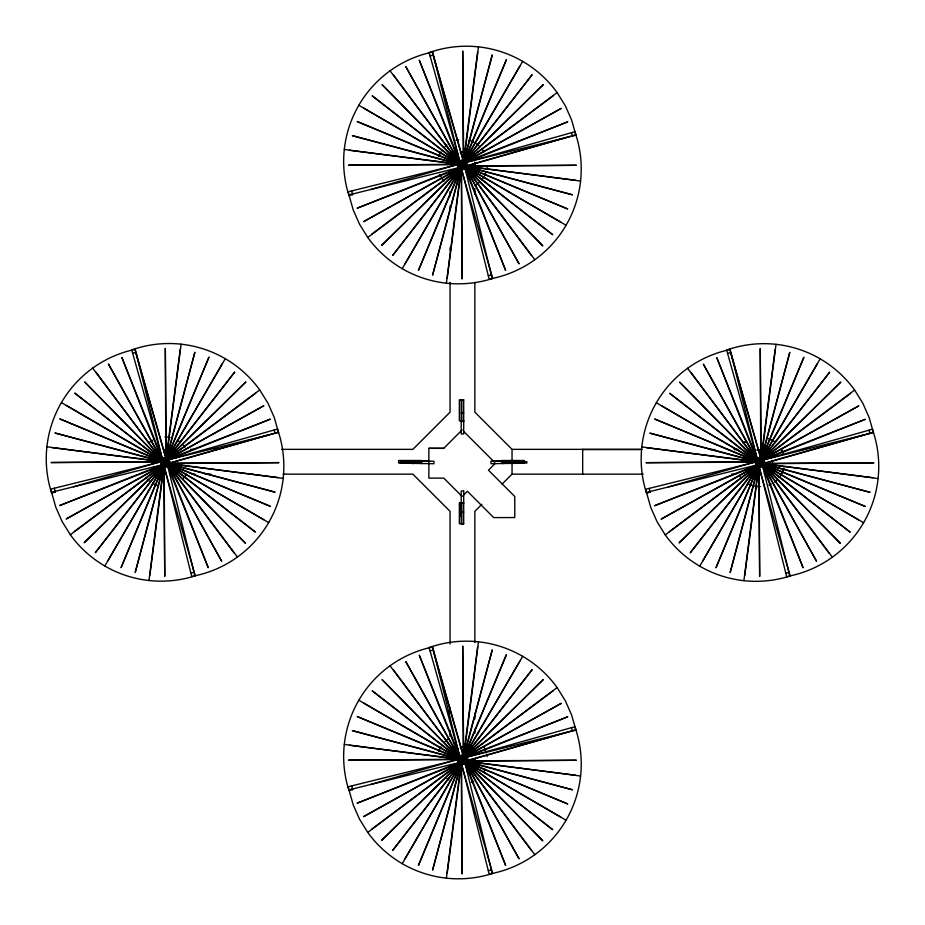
<?xml version="1.0" encoding="UTF-8"?>
<svg xmlns="http://www.w3.org/2000/svg" width="925" height="925" viewBox="0 0 925 925"><rect width="100%" height="100%" fill="white"/><g stroke="black" fill="none" stroke-linecap="round" stroke-linejoin="round"><path stroke-width="1.39" d="M160.661 462.87L160.684 461.691L73.457 486.804M458.06 165.54L458.083 164.361L370.856 189.475M458.06 760.5L458.083 759.332L370.856 784.446M474.664 761.622L474.71 759.564L467.9 759.564M755.575 463.02L755.598 461.853L668.37 486.955M148.983 580.518L163.436 467.229L135.212 572.471L163.054 467.16L121.071 567.661L162.684 467.044L104.802 566.007M181.092 344.181L166.639 457.47L194.874 352.217L167.02 457.528L209.004 357.038L167.39 457.644L225.272 358.692M446.382 283.189L460.835 169.899L432.599 275.141L460.453 169.83L418.47 270.331L460.083 169.714L402.202 268.678M478.491 46.851L464.038 160.141L492.262 54.887L464.419 160.198L506.403 59.709L464.789 160.314L522.671 61.362M446.382 878.16L460.835 764.859L432.599 870.113L460.453 764.802L418.47 865.303L460.083 764.686L402.202 863.638M478.491 641.811L464.038 755.101L492.262 649.859L464.419 755.17L506.403 654.669L464.789 755.286L522.671 656.334M743.908 580.669L758.35 467.379L730.126 572.633L757.968 467.31L715.985 567.811L757.61 467.194L699.716 566.158M776.006 344.331L761.553 457.621L789.788 352.379L761.934 457.69L803.918 357.189L762.304 457.806L820.186 358.842M149.85 575.385L163.817 467.241L164.754 576.333L164.199 467.194L195.256 575.801A111.844 111.832 -4.7 0 1 70.346 534.777L62.114 521.515L55.812 507.247L51.627 492.458M180.225 349.315L166.257 457.447L165.321 348.355L165.876 457.493L135.802 352.367M447.249 278.055L461.217 169.911L462.153 279.003L461.598 169.865L492.655 278.471A111.844 111.832 -4.7 0 1 367.745 237.448L359.513 224.185L353.211 209.917L349.026 195.129M477.624 51.985L463.656 160.117L462.72 51.025L463.275 160.164L432.218 51.557L429.096 52.471L459.656 160.985L458.904 162.176M447.249 873.015L461.217 764.882L462.153 873.975L461.598 764.836L492.655 873.443A111.844 111.832 -4.7 0 1 367.745 832.419L359.513 819.157L353.211 804.877L349.026 790.1M477.624 646.945L463.656 755.089L462.72 645.997L463.275 755.135L432.218 646.529A111.844 111.832 5.6 0 1 557.127 687.564L565.36 700.815L571.662 715.094L575.905 730.103L465.969 757.332L466.558 758.338M744.764 575.535L758.731 467.391L759.668 576.483L759.113 467.356L790.17 575.963A111.844 111.832 -4.7 0 1 665.26 534.928L657.039 521.677L650.737 507.397L646.54 492.609M775.138 349.465L761.171 457.609L760.234 348.517L760.789 457.644L730.715 352.517M152.96 458.869L152.787 460.176L153.342 458.245M474.849 759.564L473.253 765.599L474.433 762.767M747.573 462.072L747.573 462.072A12.395 12.395 0 0 1 748.001 458.869L748.418 457.863A12.395 12.395 0 0 1 750.476 454.106M748.001 458.869L747.666 460.477M772.202 463.356L771.658 465.98L772.19 464.13M153.619 457.285L156.175 453.308L158.742 451.342M176.86 465.391L175.669 468.27L177.265 463.98M450.891 160.383L452.707 157.111A12.395 12.395 0 0 1 457.863 153.296M474.143 168.489L473.253 170.628M450.891 755.343L452.707 752.083A12.395 12.395 0 0 1 455.031 749.828M450.475 161.378L453.689 155.828A12.395 12.395 0 0 1 456.256 153.862M474.433 167.795L473.057 170.963M450.475 756.349L453.689 750.799A12.395 12.395 0 0 1 456.256 748.822M748.764 457.031L751.204 453.308A12.395 12.395 0 0 1 753.771 451.342M107.705 561.024L162.349 466.882L95.321 552.676L162.025 466.674L84.152 542.778L161.736 466.42L70.346 534.777M222.382 363.675L167.737 457.817L234.753 372.012L168.049 458.025L245.934 381.921L168.338 458.28L259.728 389.922L267.961 403.184L274.262 417.453L278.506 432.472L168.57 459.69L169.159 460.696M405.104 263.694L459.737 169.552L392.72 255.346L459.424 169.344L381.551 245.449L459.135 169.09L367.745 237.448M519.769 66.346L465.136 160.488L532.153 74.682L465.448 160.696L543.322 84.591L465.738 160.95L557.127 92.593L565.36 105.855L571.662 120.123L575.905 135.142L465.969 162.361L466.558 163.367M405.104 858.666L459.737 764.524L392.72 850.318L459.424 764.304L381.551 840.42L459.135 764.062L367.745 832.419M519.769 661.306L465.136 755.447L532.153 669.654L465.448 755.667L543.322 679.563L465.738 755.922L557.127 687.564M702.618 561.174L757.263 467.033L690.235 552.838L756.939 466.824L679.066 542.929L756.65 466.57L665.26 534.928M817.295 363.826L762.651 457.967L829.667 372.174L762.963 458.176L840.848 382.071L763.252 458.43L854.642 390.072L862.875 403.335L869.176 417.614L873.42 432.623L763.483 459.852L764.085 460.858M153.642 457.216L155.308 454.441L159.493 451.157M748.556 457.366L750.221 454.591A12.395 12.395 0 0 1 751.713 453.03M770.768 468.119L771.3 467.241M471.831 767.53L473.195 765.761M462.165 496.528L443.803 478.121L428.865 478.121L428.865 448.313L443.734 448.347L462.165 429.871M463.043 495.65L467.391 491.267L493.696 517.595L514.762 517.561L514.762 496.482L488.469 470.189L495.476 463.217M481.89 504.287L474.849 511.328L474.849 642.574M501.986 484.191L512.045 474.143L643.222 474.143M458.904 757.136L461.899 755.471L460.766 755.76A4.475 4.475 0 0 0 459.621 763.414A4.475 4.475 0 0 0 466.836 760.57A4.475 4.475 0 0 0 460.766 755.748M161.505 459.505L163.367 458.118L165.644 457.887L134.819 348.887L131.697 349.8L162.349 458.823L164.5 457.84M756.419 459.656L758.28 458.28L760.558 458.037L729.732 349.037L726.611 349.951L757.263 458.973L758.269 458.372M169.552 473.681L173.703 470.837M553.092 95.876L465.992 161.239L561.29 108.364L466.2 161.563L567.753 121.823L466.478 162.28L575.003 131.708L575.87 134.796A111.844 111.832 -5.6 0 1 492.285 278.483L489.175 279.257L461.748 169.367L462.916 169.391M371.781 234.152L458.881 168.801L363.583 221.676L458.673 168.477L357.108 208.218L458.904 167.691L458.349 166.662M255.693 393.217L168.593 458.569L263.891 405.693L168.801 458.892L270.366 419.152L169.078 459.609L277.604 429.038L278.471 432.125A111.844 111.832 -5.6 0 1 194.886 575.812L191.776 576.587L164.349 466.697L165.517 466.72M74.382 531.482L161.482 466.131L66.184 519.006L161.274 465.807L59.72 505.547L161.517 465.021L160.95 463.992M850.607 393.368L763.507 458.719L858.805 405.844L763.715 459.043L865.28 419.303L763.992 459.76L872.518 429.2L873.385 432.287A111.844 111.832 -5.6 0 1 789.8 575.963L786.689 576.738L759.263 466.859L760.431 466.882M669.295 531.644L756.396 466.281L661.109 519.156L756.188 465.957L654.634 505.709L756.43 465.171M553.092 690.848L465.992 756.211L561.29 703.335L466.2 756.534L567.753 716.782L466.258 757.251L467.16 760.454M371.781 829.124L458.881 763.761L363.583 816.648L458.673 763.449L357.108 803.189L458.904 762.651L458.349 761.633M461.899 160.499L459.748 161.493L419.279 60.183L459.02 161.736L405.821 66.658L458.708 161.944L390.049 70.809M390.049 665.78L458.708 756.904L405.821 661.629L459.02 756.708L419.279 655.154L459.737 756.43L460.754 755.852M460.766 160.788L459.737 161.459L432.599 52.031A111.844 111.832 4.7 0 0 349.014 195.707L352.494 194.724M464.049 169.113L465.067 168.547L492.285 278.483M166.65 466.443L167.668 465.876L194.886 575.812M171.137 472.814L172.385 472.108M761.564 466.593L762.582 466.027L789.8 575.963M464.049 764.085L465.067 763.518L492.285 873.454L489.175 874.218L461.748 764.339L462.916 764.362M566.377 137.501L467.252 165.852L576.391 165.298L467.287 166.234L580.576 181.069M268.978 434.831L169.853 463.182L279.003 462.639L169.899 463.564L283.177 478.398M863.904 434.981L764.767 463.344L873.917 462.789L764.813 463.726L878.103 478.549M566.377 732.473L467.252 760.824L576.391 760.269L467.287 761.206L580.576 776.029M430.067 55.939L433.154 55.072M459.667 161.204L462.858 160.291M575.87 134.796L466.894 165.656A4.475 4.475 0 0 1 459.621 168.442A4.475 4.475 0 0 1 460.766 160.788A4.475 4.475 0 0 1 466.836 165.61L466.882 164.488M132.668 353.269L135.755 352.402M162.268 458.534L165.459 457.621M55.095 492.054L51.615 493.037A111.844 111.832 4.7 0 1 135.2 349.361L162.338 458.788L121.88 357.512L161.621 459.066L108.422 363.988L161.308 459.274L92.65 368.138M278.471 432.125L169.495 462.986L169.483 461.818M727.593 353.431L730.681 352.552M757.182 458.684L760.385 457.771M650.009 492.216L646.529 493.187A111.844 111.832 4.7 0 1 730.114 349.523L757.251 458.939L716.794 357.663L756.546 459.216L703.335 364.138L756.222 459.424L687.564 368.289M873.385 432.287L764.42 463.147L764.397 461.968M430.067 650.911L433.154 650.044M459.748 756.453L462.858 755.263M466.478 757.24L575.003 726.68L575.87 729.767A111.844 111.832 -5.6 0 1 492.285 873.454M352.494 789.696L349.014 790.678A111.844 111.832 4.7 0 1 432.599 647.003L459.713 756.361M575.87 729.767L466.894 760.628L466.882 759.46M344.297 149.445L457.586 164.268L348.482 165.205L457.632 164.65L348.193 191.787L349.037 194.886M348.968 194.898L458.395 167.76M461.91 169.645L465.148 168.836M488.296 275.743L491.418 274.968M161.008 465.09L51.569 492.227L50.794 489.117L160.233 461.98L51.083 462.535L160.187 461.598L46.898 446.775M164.523 466.975L167.749 466.165M190.897 573.072L194.019 572.298M755.922 465.24L646.482 492.389L645.708 489.267L755.147 462.13L645.997 462.685L755.101 461.76L641.823 446.925M759.437 467.125L762.663 466.316M785.822 573.234L788.933 572.459M348.193 786.759L457.632 759.622L348.482 760.177L457.586 759.24L344.297 744.417M348.193 786.759L349.037 789.857M348.968 789.869L458.395 762.732M461.91 764.617L465.148 763.807M488.296 870.714L491.418 869.939M352.356 194.065L352.679 194.666M54.957 491.395L55.28 492.007M649.87 491.545L650.194 492.158M352.356 789.025L352.679 789.638M165.124 474.444L163.182 474.409M503.362 461.748L501.5 461.748L501.5 460.511L524.44 460.511L524.44 463.171L490.967 463.714L490.967 461.24L524.44 460.685L503.362 460.685M461.876 160.568L463.043 160.557L432.183 51.592A111.844 111.832 5.6 0 1 557.127 92.593M461.876 755.54L463.043 755.528L432.183 646.563L429.096 647.431L459.667 756.164M461.217 399.958L463.691 399.958M461.217 412.897L463.691 412.897M462.454 420.84L463.691 420.84M461.217 421.025L463.691 421.025M461.217 421.488L463.691 421.488M428.865 448.313L443.734 448.347M190.735 449.353L195.059 449.353M213.814 449.353L219.583 449.353M281.605 449.353L412.874 449.353L450.059 412.168L450.059 282.356M474.849 282.356L474.849 412.168L512.045 449.353L641.777 449.353M734.346 449.353L737.109 449.353M582.681 449.538L641.777 449.538M709.417 449.538L714.956 449.538M734.346 449.538L738.497 449.538M421.546 460.685L400.467 460.685L433.941 461.24L433.941 463.714L400.467 463.171L400.467 460.511M421.546 461.147L429.813 461.147M492.343 461.147L503.362 461.147M524.44 461.748L526.915 461.748L526.915 462.986L501.5 462.986M421.546 462.986L398.617 462.986L398.617 460.511L421.546 460.511L421.546 463.622M400.467 463.171L421.546 463.171M503.362 463.171L524.44 463.171M192.18 474.143L195.059 474.143M205.165 474.143L210.935 474.143M249.877 474.143L252.756 474.143M283.05 474.143L412.874 474.143L450.059 511.328L450.059 644.02M731.571 474.143L735.733 474.328M461.217 502.83L463.691 502.83M461.217 503.292L463.691 503.292M461.217 512.057L463.691 512.057M463.691 523.723L459.355 523.723L459.355 502.645L461.829 502.645L461.829 523.723M166.512 449.885L164.939 449.677M349.43 150.301L457.597 163.887L352.344 135.663L457.667 163.505L357.154 121.533L457.783 163.147L358.819 105.265M575.442 180.202L467.275 166.627L572.54 194.851L467.217 166.997L567.719 208.981L467.102 167.367L561.082 222.347M646.957 447.792L755.124 461.367L649.859 433.143L755.182 460.997L654.68 419.013L755.297 460.627L661.317 405.647M872.957 477.682L764.802 464.107L870.055 492.331L764.732 464.489L865.245 506.461L764.617 464.847L863.58 522.729M52.043 447.631L160.198 461.217L54.945 432.993L160.268 460.835L59.755 418.863L160.383 460.477L61.42 402.595M278.043 477.531L169.876 463.957L275.141 492.181L169.818 464.327L270.32 506.31L169.703 464.697L268.666 522.579M349.43 745.272L457.597 758.858L352.344 730.634L457.667 758.477L357.154 716.505L457.783 758.107L363.803 703.127M575.442 775.173L467.275 761.587L572.54 789.811L467.217 761.969L567.719 803.941L467.102 762.339L566.065 820.221M169.946 450.787L168.142 450.105M158.742 472.814C167.032 476.236 153.18 471.207 153.77 467.217L158.221 472.409M566.065 225.249L466.928 167.714L552.745 234.73L466.72 168.038L542.836 245.9L466.466 168.315L534.835 259.705M363.803 108.156L457.944 162.8L372.139 95.784L458.164 162.476L382.048 84.614L458.418 162.187L393.345 74.844M858.597 519.838L764.455 465.194L850.26 532.21L764.235 465.518L840.351 543.391L763.981 465.807L832.35 557.185M656.334 402.745L755.471 460.28L669.654 393.264L755.679 459.968L679.563 382.094L755.933 459.679L690.859 372.324M263.683 519.677L169.529 465.044L255.346 532.06L169.321 465.368L245.437 543.229L169.067 465.657L237.436 557.035M66.403 405.485L160.545 460.13L74.74 393.113L160.765 459.806L84.649 381.944L161.019 459.517L95.946 372.174M561.082 817.318L466.928 762.686L552.745 829.702L466.72 762.998L542.836 840.871L466.466 763.287L534.835 854.677M358.819 700.237L457.944 757.772L372.139 690.755L458.164 757.448L382.048 679.574L458.418 757.159L393.345 669.816M494.459 462.199L463.922 431.663M175.345 455.458L175.935 456.522M829.054 553.15L763.692 466.061L816.578 561.348L763.379 466.269L803.12 567.811L762.663 466.535M531.54 255.67L466.177 168.57L519.064 263.856L465.853 168.778L505.605 270.331L465.148 169.055M531.54 850.642L466.177 763.541L519.064 858.828L465.853 763.749L505.605 865.303L465.148 764.027M234.141 553L168.778 465.899L221.665 561.186L168.454 466.108L208.206 567.661L167.749 466.385M755.864 464.153L756.43 465.171M174.975 454.776L176.536 457.609M770.71 455.875L771.462 457.759A12.395 12.395 0 0 0 769.889 454.927M473.195 158.395L473.935 160.279A12.395 12.395 0 0 0 472.976 158.337M473.195 753.366L473.935 755.239A12.395 12.395 0 0 0 472.374 752.418M869.916 433.49L869.038 430.171M572.402 136.01L571.523 132.691M572.402 730.981L571.523 727.663M275.002 433.339L274.124 430.021M763.772 459.76L764.674 462.962M466.258 162.28L467.16 165.483A4.764 4.764 0 0 1 465.252 168.662M168.859 459.609L169.761 462.812M772.178 460.662L772.363 462.072M755.332 462.014L756.13 465.252M474.664 163.182L474.502 167.228L474.722 163.609M457.817 164.534L458.615 167.76M457.817 759.506L458.615 762.732A4.764 4.764 0 0 0 462.962 764.547M160.418 461.864L161.216 465.09M649.223 488.4L649.986 491.522M351.697 190.92L352.471 194.03M351.697 785.88L352.471 789.002M54.297 488.25L55.072 491.36M582.681 449.353L582.681 474.328M512.045 449.353L512.045 460.511M512.045 461.24L512.045 474.143M503.362 460.511L503.362 463.622M474.849 188.619L474.849 194.389M474.849 713.244L474.849 719.014M474.849 729.108L474.849 733.433M461.829 399.773L461.829 420.84L459.355 420.84L459.355 399.773L463.691 399.773L463.691 433.975L461.217 433.975L461.217 399.773M460.592 502.645L460.592 516.289M450.059 191.498L450.059 195.823M450.059 205.917L450.059 210.252M450.059 247.75L450.059 250.629M450.059 707.475L450.059 713.244M450.059 730.553L450.059 736.323M412.874 461.24L412.874 463.714M469.784 769.75A12.395 12.395 0 0 1 467.946 770.883M460.581 772.051A12.395 12.395 0 0 1 457.47 771.161M452.441 767.172A12.395 12.395 0 0 1 450.88 764.339M455.921 749.227A12.395 12.395 0 0 1 457.863 748.256M464.234 747.527A12.395 12.395 0 0 1 467.345 748.418M783.914 468.166A24.79 24.79 0 0 1 782.064 473.01M759.968 486.538A24.79 24.79 0 0 1 756.095 486.226M743.376 443.329A24.79 24.79 0 0 1 746.475 440.947M768.848 438.6A24.79 24.79 0 0 1 771.23 439.664M772.363 440.277A24.79 24.79 0 0 1 775.578 442.485M781.44 449.353A24.79 24.79 0 0 1 783.117 452.868M164.939 474.143A12.395 12.395 0 0 1 161.725 473.716M156.175 470.513A12.395 12.395 0 0 1 154.198 467.946M153.284 457.505A12.395 12.395 0 0 1 156.175 452.984M164.939 449.353A12.395 12.395 0 0 1 167.09 449.538M168.142 449.77A12.395 12.395 0 0 1 170.177 450.51M171.137 451.007A12.395 12.395 0 0 1 176.583 457.505M766.166 472.814A12.395 12.395 0 0 1 764.212 473.727M759.968 474.467A12.395 12.395 0 0 1 757.818 474.282M756.766 474.051A12.395 12.395 0 0 1 753.771 472.814M750.476 470.05A12.395 12.395 0 0 1 749.238 468.27M756.766 450.105A12.395 12.395 0 0 1 758.893 449.723M759.968 449.677A12.395 12.395 0 0 1 762.131 449.874M763.183 450.105A12.395 12.395 0 0 1 766.166 451.342M769.461 454.106A12.395 12.395 0 0 1 771.623 457.84M767.299 472.27A12.395 12.395 0 0 1 764.478 473.843M760.257 474.698A12.395 12.395 0 0 1 758.095 474.571M757.043 474.363A12.395 12.395 0 0 1 752.21 472.016M749.967 469.68A12.395 12.395 0 0 1 748.834 467.842M753.447 451.747A12.395 12.395 0 0 1 755.378 450.776M759.598 449.92A12.395 12.395 0 0 1 761.749 450.047M762.813 450.255A12.395 12.395 0 0 1 766.767 451.967M461.378 176.941A12.395 12.395 0 0 1 459.251 176.559M458.222 176.236A12.395 12.395 0 0 1 454.487 174.085M453.689 173.357A12.395 12.395 0 0 1 451.724 170.79M460.303 152.382A12.395 12.395 0 0 1 462.454 152.197M463.529 152.243A12.395 12.395 0 0 1 465.668 152.613M466.697 152.937A12.395 12.395 0 0 1 470.42 155.099M460.581 177.08A12.395 12.395 0 0 1 454.695 174.524M453.874 173.819A12.395 12.395 0 0 1 450.88 169.367M464.234 152.567A12.395 12.395 0 0 1 470.12 155.123M474.803 165.344A12.395 12.395 0 0 1 474.433 167.471M461.378 176.606A12.395 12.395 0 0 1 459.251 176.236M453.689 173.021A12.395 12.395 0 0 1 452.302 171.368M450.059 164.257A12.395 12.395 0 0 1 450.244 162.106M451.724 158.059A12.395 12.395 0 0 1 453.689 155.492M463.529 151.908A12.395 12.395 0 0 1 465.668 152.29M466.697 152.613A12.395 12.395 0 0 1 468.651 153.527M473.195 158.059A12.395 12.395 0 0 1 474.109 160.025M474.664 162.106A12.395 12.395 0 0 1 474.849 164.257M783.914 468.351A24.79 24.79 0 0 1 782.064 473.195M781.44 474.328A24.79 24.79 0 0 1 779.232 477.531M776.572 480.353A24.79 24.79 0 0 1 774.537 481.983M771.23 484.018A24.79 24.79 0 0 1 768.848 485.07M759.968 486.723A24.79 24.79 0 0 1 747.573 483.393M741.549 478.526A24.79 24.79 0 0 1 739.179 475.427M743.376 443.514A24.79 24.79 0 0 1 746.475 441.132M768.848 438.785A24.79 24.79 0 0 1 771.23 439.849M782.064 450.672A24.79 24.79 0 0 1 783.117 453.053M470.42 769.057A12.395 12.395 0 0 1 466.697 771.207M461.378 771.913A12.395 12.395 0 0 1 459.251 771.531M452.961 767.53A12.395 12.395 0 0 1 451.724 765.761M460.303 747.354A12.395 12.395 0 0 1 462.454 747.169M463.529 747.215A12.395 12.395 0 0 1 465.668 747.585M466.697 747.909A12.395 12.395 0 0 1 468.651 748.822M461.378 771.577A12.395 12.395 0 0 1 459.251 771.207M450.059 759.228A12.395 12.395 0 0 1 450.244 757.078M452.302 752.118A12.395 12.395 0 0 1 453.689 750.464M463.529 746.88A12.395 12.395 0 0 1 465.668 747.261M466.697 747.585A12.395 12.395 0 0 1 468.651 748.498M485.105 769.311A24.79 24.79 0 0 1 483.925 771.623M473.716 781.313A24.79 24.79 0 0 1 471.334 782.377M448.96 780.029A24.79 24.79 0 0 1 446.844 778.492M438.878 751.574A24.79 24.79 0 0 1 440.982 746.833M444.925 741.7A24.79 24.79 0 0 1 448.96 738.439M483.925 746.833A24.79 24.79 0 0 1 485.602 750.348M486.7 754.072A24.79 24.79 0 0 1 487.117 756.638M186.411 474.143A24.79 24.79 0 0 1 183.358 478.341M157.285 485.324A24.79 24.79 0 0 1 152.544 483.22M149.33 481.012A24.79 24.79 0 0 1 147.41 479.277M148.347 443.329A24.79 24.79 0 0 1 152.544 440.277M164.939 436.958A24.79 24.79 0 0 1 170.096 437.502M177.334 440.277A24.79 24.79 0 0 1 180.548 442.485M183.358 445.156A24.79 24.79 0 0 1 185 447.18M487.209 165.552A24.79 24.79 0 0 1 486.7 169.425M486.041 171.911A24.79 24.79 0 0 1 484.538 175.519M483.925 176.652A24.79 24.79 0 0 1 481.717 179.866M479.046 182.676A24.79 24.79 0 0 1 474.849 185.728M444.035 180.849A24.79 24.79 0 0 1 439.803 174.351M438.878 156.602A24.79 24.79 0 0 1 440.982 151.862M444.925 146.728A24.79 24.79 0 0 1 446.844 144.994M456.037 140.311A24.79 24.79 0 0 1 458.569 139.779M468.871 140.311A24.79 24.79 0 0 1 479.046 145.838M481.717 148.659A24.79 24.79 0 0 1 483.925 151.862M461.725 169.564A4.764 4.764 0 0 1 457.991 166.616M457.678 165.402A4.764 4.764 0 0 1 460.65 160.43M461.853 160.117A4.764 4.764 0 0 1 466.223 162.002M467.125 760.5A4.764 4.764 0 0 1 465.252 763.634M457.678 760.373A4.764 4.764 0 0 1 460.65 755.39M461.853 755.089A4.764 4.764 0 0 1 466.836 758.049M134.819 348.887A111.844 111.832 5.6 0 1 259.728 389.922M169.437 460.396A4.764 4.764 0 0 0 165.691 457.447A4.764 4.764 0 0 1 169.437 460.419M729.732 349.037A111.844 111.832 5.6 0 1 854.642 390.072M764.651 461.748A4.764 4.764 0 0 1 762.767 466.119M760.477 467.033A4.764 4.764 0 0 1 756.107 465.159M755.193 462.87A4.764 4.764 0 0 1 758.165 457.887M759.367 457.574A4.764 4.764 0 0 1 764.351 460.546M164.141 462.188C165.587 465.391 166.454 459.552 164.141 462.188M450.151 162.997L450.128 164.049L450.371 162.21L450.151 162.997M450.151 757.968L450.128 759.02L450.371 757.182L450.151 757.968M461.54 164.858C462.986 168.061 463.853 162.222 461.54 164.858M461.54 759.83C462.986 763.021 463.853 757.193 461.54 759.83M759.055 462.338C760.5 465.541 761.379 459.702 759.055 462.338M463.691 490.99L461.217 490.99L461.217 523.908L463.691 523.908L463.691 490.99M171.137 451.342L170.304 450.995L174.27 454.048L171.137 451.342M460.373 167.529A3.272 3.272 0 0 0 465.645 165.459A3.272 3.272 0 0 0 461.205 161.933A3.272 3.272 0 0 0 460.373 167.529M459.968 168.038A3.92 3.92 0 0 0 466.292 165.54A3.92 3.92 0 0 0 460.974 161.308A3.92 3.92 0 0 0 459.968 168.038M460.835 166.963A2.532 2.532 0 0 0 464.917 165.355A2.532 2.532 0 0 0 461.483 162.627A2.532 2.532 0 0 0 460.835 166.963M461.332 166.338A1.723 1.723 0 0 0 464.119 165.24A1.723 1.723 0 0 0 461.772 163.378A1.723 1.723 0 0 0 461.332 166.338M460.373 762.501A3.272 3.272 0 0 0 465.645 760.419A3.272 3.272 0 0 0 461.205 756.893A3.272 3.272 0 0 0 460.373 762.501M459.968 763.009A3.92 3.92 0 0 0 466.292 760.512A3.92 3.92 0 0 0 460.974 756.28A3.92 3.92 0 0 0 459.968 763.009M460.835 761.934A2.532 2.532 0 0 0 464.917 760.327A2.532 2.532 0 0 0 461.483 757.587A2.532 2.532 0 0 0 460.835 761.934M461.332 761.31A1.723 1.723 0 0 0 464.119 760.211A1.723 1.723 0 0 0 461.772 758.35A1.723 1.723 0 0 0 461.332 761.31M162.973 464.859A3.272 3.272 0 0 0 168.246 462.789A3.272 3.272 0 0 0 163.806 459.262A3.272 3.272 0 0 0 162.973 464.859M162.569 465.368A3.92 3.92 0 0 0 168.893 462.87A3.92 3.92 0 0 0 163.575 458.638A3.92 3.92 0 0 0 162.569 465.368M162.222 465.772A4.475 4.475 0 0 0 169.437 462.939A4.475 4.475 0 0 0 163.367 458.118A4.475 4.475 0 0 0 162.222 465.772M166.778 466.57A4.764 4.764 0 0 0 169.738 461.598A4.764 4.764 0 0 1 166.778 466.605M161.193 464.998A4.764 4.764 0 0 0 165.563 466.882A4.764 4.764 0 0 1 161.193 465.021M162.164 458.337A4.764 4.764 0 0 0 160.302 461.471A4.764 4.764 0 0 1 162.164 458.361M163.436 464.292A2.532 2.532 0 0 0 167.517 462.685A2.532 2.532 0 0 0 164.083 459.956A2.532 2.532 0 0 0 163.436 464.292M163.933 463.668A1.723 1.723 0 0 0 166.72 462.569A1.723 1.723 0 0 0 164.373 460.708A1.723 1.723 0 0 0 163.933 463.668M757.887 465.021A3.272 3.272 0 0 0 763.16 462.939A3.272 3.272 0 0 0 758.72 459.413A3.272 3.272 0 0 0 757.887 465.021M757.482 465.518A3.92 3.92 0 0 0 763.807 463.032A3.92 3.92 0 0 0 758.488 458.8A3.92 3.92 0 0 0 757.482 465.518M757.136 465.934A4.475 4.475 0 0 0 764.351 463.09A4.475 4.475 0 0 0 758.28 458.268A4.475 4.475 0 0 0 757.136 465.934M758.35 464.442A2.532 2.532 0 0 0 762.431 462.835A2.532 2.532 0 0 0 758.997 460.107A2.532 2.532 0 0 0 758.35 464.442M758.847 463.818A1.723 1.723 0 0 0 761.633 462.72A1.723 1.723 0 0 0 759.286 460.858A1.723 1.723 0 0 0 758.847 463.818"/></g></svg>
